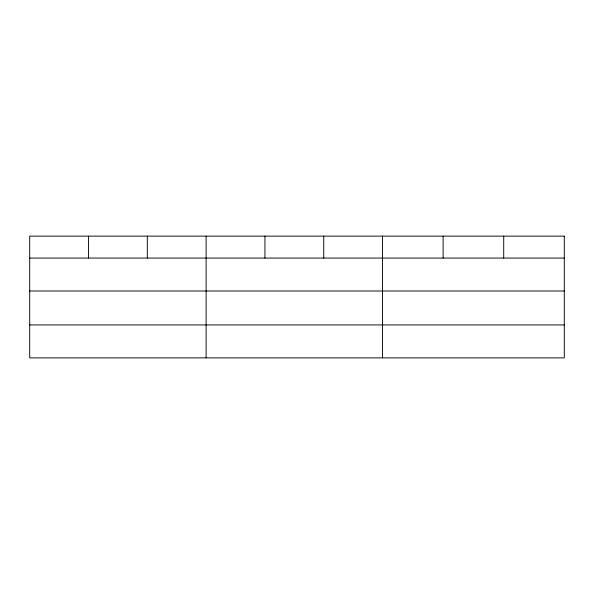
<?xml version="1.0" encoding="UTF-8"?>
<svg xmlns="http://www.w3.org/2000/svg" width="594" height="594" viewBox="0 0 594 594"><rect width="100%" height="100%" fill="white"/><g stroke="black" fill="none" stroke-linecap="round" stroke-linejoin="round"><path stroke-width="0.89" d="M29.7 258.063L564.3 258.063M29.7 291.001L564.3 291.001M29.7 324.933L564.3 324.933M503.712 236.13L503.712 258.063M443.124 236.13L443.124 258.063M382.536 236.13L382.536 357.87M323.73 236.13L323.73 258.063M264.924 236.13L264.924 258.063M206.118 236.13L206.118 357.87M147.312 236.13L147.312 258.063M88.506 236.13L88.506 258.063M564.3 236.13L29.7 236.13L29.7 357.87L564.3 357.87L564.3 236.13"/></g></svg>
